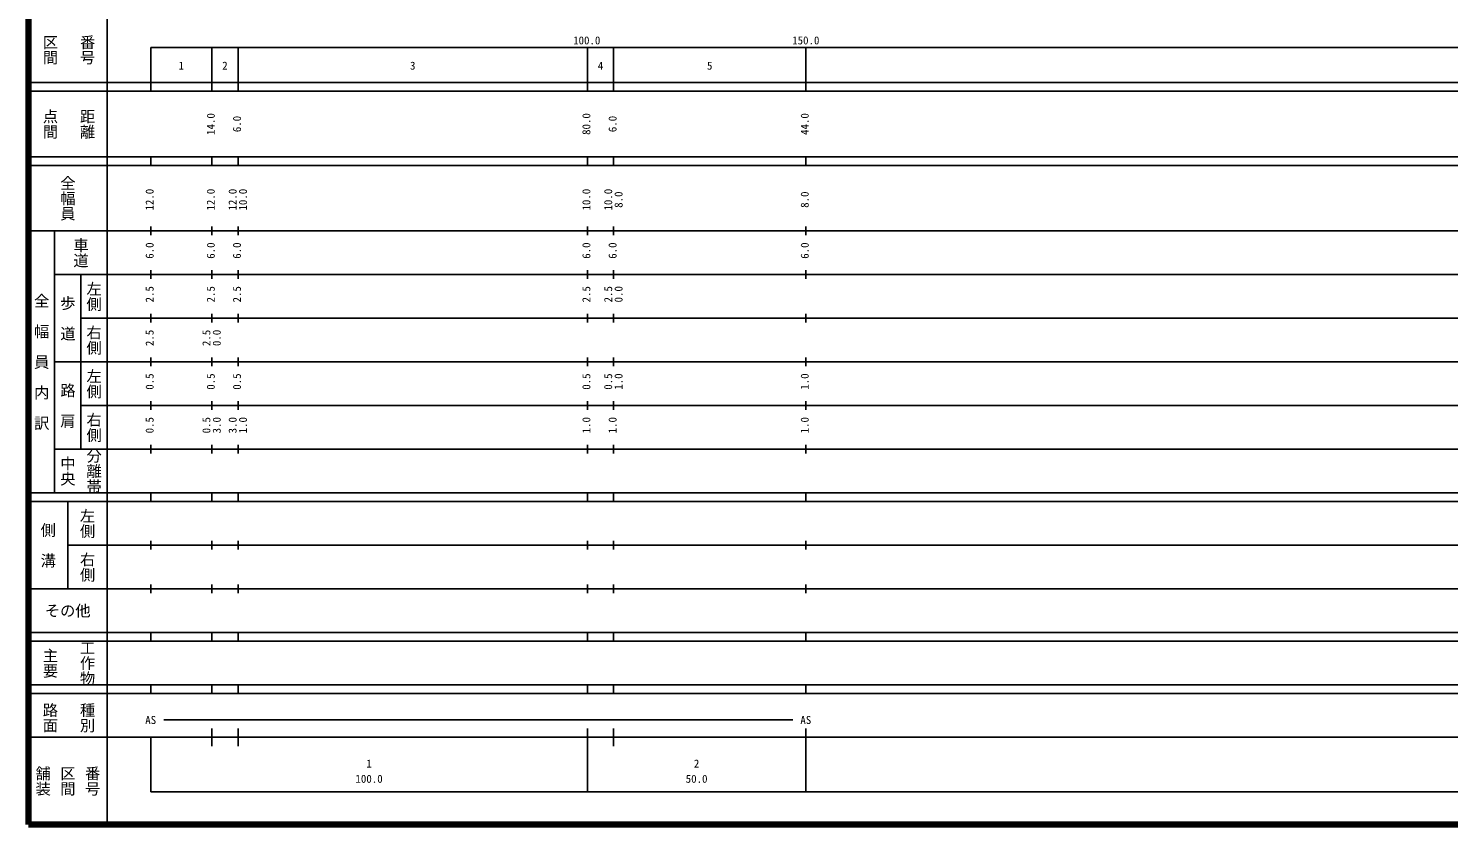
# Model space of a CAD drawing. Units: millimetres, scale not verified. Extents: x 40000 to 680000, y 20000 to 380000.
# Drawn here: x 40000 to 365183, y 20000 to 202409 of the extents above; entities that cross this region are included whole.
import ezdxf
from ezdxf.enums import TextEntityAlignment as Align

# ---------------------------------------------------------------- set-up
doc = ezdxf.new("R2010")
doc.units = ezdxf.units.MM
doc.header["$LTSCALE"] = 1000
doc.layers.add('M-TTL', color=2, linetype='Continuous', lineweight=140)
doc.layers.add('M-TTL-BAND', color=7, linetype='Continuous', lineweight=25)
doc.styles.add('@ＭＳ ゴシック', font='')
doc.styles.add('ＭＳ ゴシック', font='')
doc.styles.get('@ＭＳ ゴシック').set_extended_font_data('@MS Gothic')
doc.styles.get('ＭＳ ゴシック').set_extended_font_data('MS Gothic')

msp = doc.modelspace()

# ---------------------------------------------------------------- linework, layer by layer
at = {"layer": 'M-TTL'}
for p, q in [((40000, 380000), (40000, 20000)), ((40000, 20000), (680000, 20000))]:
    msp.add_line(p, q, dxfattribs=at)
at = {"layer": 'M-TTL-BAND'}
for p, q in [((58000, 370000), (58000, 20000)), ((68000, 198000), (579000, 198000)), ((68000, 198000), (68000, 188000)), ((82000, 188000), (82000, 198000)), ((88000, 188000), (88000, 198000)), ((168000, 188000), (168000, 198000)), ((174000, 188000), (174000, 198000)), ((218000, 188000), (218000, 198000)), ((40000, 190000), (579000, 190000)), ((40000, 188000), (579000, 188000)), ((40000, 173000), (579000, 173000)), ((68000, 171000), (68000, 173000)), ((82000, 171000), (82000, 173000)), ((88000, 171000), (88000, 173000)), ((168000, 171000), (168000, 173000)), ((174000, 171000), (174000, 173000)), ((218000, 171000), (218000, 173000)), ((40000, 171000), (579000, 171000)), ((68000, 155000), (68000, 157000)), ((82000, 155000), (82000, 157000)), ((88000, 155000), (88000, 157000)), ((168000, 155000), (168000, 157000)), ((174000, 155000), (174000, 157000)), ((218000, 155000), (218000, 157000)), ((40000, 156000), (579000, 156000)), ((46000, 96000), (46000, 156000)), ((68000, 145000), (68000, 147000)), ((82000, 145000), (82000, 147000)), ((88000, 145000), (88000, 147000)), ((168000, 145000), (168000, 147000)), ((174000, 145000), (174000, 147000)), ((218000, 145000), (218000, 147000)), ((46000, 146000), (579000, 146000)), ((52000, 146000), (52000, 106000)), ((68000, 135000), (68000, 137000)), ((82000, 135000), (82000, 137000)), ((88000, 135000), (88000, 137000)), ((168000, 135000), (168000, 137000)), ((174000, 135000), (174000, 137000)), ((218000, 135000), (218000, 137000)), ((52000, 136000), (579000, 136000)), ((68000, 125000), (68000, 127000)), ((82000, 125000), (82000, 127000)), ((88000, 125000), (88000, 127000)), ((168000, 125000), (168000, 127000)), ((174000, 125000), (174000, 127000)), ((218000, 125000), (218000, 127000)), ((46000, 126000), (579000, 126000)), ((52000, 116000), (579000, 116000)), ((68000, 115000), (68000, 117000)), ((82000, 115000), (82000, 117000)), ((88000, 115000), (88000, 117000)), ((168000, 115000), (168000, 117000)), ((174000, 115000), (174000, 117000)), ((218000, 115000), (218000, 117000)), ((46000, 106000), (579000, 106000)), ((68000, 105000), (68000, 107000)), ((82000, 105000), (82000, 107000)), ((88000, 105000), (88000, 107000)), ((168000, 105000), (168000, 107000)), ((174000, 105000), (174000, 107000)), ((218000, 105000), (218000, 107000)), ((40000, 96000), (579000, 96000)), ((68000, 94000), (68000, 96000)), ((82000, 94000), (82000, 96000)), ((88000, 94000), (88000, 96000)), ((168000, 94000), (168000, 96000)), ((174000, 94000), (174000, 96000)), ((218000, 94000), (218000, 96000)), ((40000, 94000), (579000, 94000)), ((49000, 94000), (49000, 74000)), ((68000, 83000), (68000, 85000)), ((82000, 83000), (82000, 85000)), ((88000, 83000), (88000, 85000)), ((168000, 83000), (168000, 85000)), ((174000, 83000), (174000, 85000)), ((218000, 83000), (218000, 85000)), ((49000, 84000), (579000, 84000)), ((68000, 73000), (68000, 75000)), ((82000, 73000), (82000, 75000)), ((88000, 73000), (88000, 75000)), ((168000, 73000), (168000, 75000)), ((174000, 73000), (174000, 75000)), ((218000, 73000), (218000, 75000)), ((40000, 74000), (579000, 74000)), ((40000, 64000), (579000, 64000)), ((40000, 62000), (579000, 62000)), ((68000, 62000), (68000, 64000)), ((82000, 62000), (82000, 64000)), ((88000, 62000), (88000, 64000)), ((168000, 62000), (168000, 64000)), ((174000, 62000), (174000, 64000)), ((218000, 62000), (218000, 64000)), ((40000, 52000), (579000, 52000)), ((40000, 50000), (579000, 50000)), ((68000, 50000), (68000, 52000)), ((82000, 50000), (82000, 52000)), ((88000, 50000), (88000, 52000)), ((168000, 50000), (168000, 52000)), ((174000, 50000), (174000, 52000)), ((218000, 50000), (218000, 52000)), ((71000, 44000), (215000, 44000)), ((40000, 40000), (579000, 40000)), ((68000, 40000), (68000, 27500)), ((82000, 38000), (82000, 42000)), ((88000, 38000), (88000, 42000)), ((168000, 27500), (168000, 42000)), ((174000, 38000), (174000, 42000)), ((218000, 27500), (218000, 42000)), ((68000, 27500), (579000, 27500))]:
    msp.add_line(p, q, dxfattribs=at)

# ---------------------------------------------------------------- texts
at = {"layer": 'M-TTL-BAND', "style": '@ＭＳ ゴシック'}
for s, p in [('区間', (45000, 197500)), ('番号', (53500, 197500)), ('点間', (45000, 180500)), ('距離', (53500, 180500)), ('全幅員', (49000, 163500)), ('車道', (52000, 151000)), ('左側', (55000, 141000)), ('全\u3000幅\u3000員\u3000内\u3000訳', (43000, 126000)), ('歩\u3000道', (49000, 136000)), ('右側', (55000, 131000)), ('左側', (55000, 121000)), ('路\u3000肩', (49000, 116000)), ('右側', (55000, 111000)), ('中央', (49000, 101000)), ('分離帯', (55000, 101000)), ('左側', (53500, 89000)), ('側\u3000溝', (44500, 84000)), ('右側', (53500, 79000)), ('主要', (45000, 57000)), ('工作物', (53500, 57000)), ('路面', (45000, 44500)), ('種別', (53500, 44500)), ('舗装', (43333, 30000)), ('区間', (49000, 30000)), ('番号', (54667, 30000))]:
    msp.add_text(s, height=2566, rotation=270, dxfattribs=at).set_placement(p, align=Align.MIDDLE_CENTER)
at = {"layer": 'M-TTL-BAND', "style": 'ＭＳ ゴシック'}
for s, p in [('100.0', (167844, 198195)), ('150.0', (218000, 198195)), ('1', (75000, 192405)), ('2', (85000, 192405)), ('3', (128000, 192405)), ('4', (171000, 192405)), ('5', (196000, 192405)), ('AS', (68000, 42500)), ('AS', (218000, 42500)), ('1', (118000, 32523)), ('2', (193000, 32523)), ('100.0', (118000, 29033)), ('50.0', (193000, 29033))]:
    msp.add_text(s, height=1833, dxfattribs=at).set_placement(p, align=Align.BOTTOM_CENTER)
for s, p in [('14.0', (83217, 180500)), ('6.0', (89217, 180500)), ('80.0', (169217, 180500)), ('6.0', (175217, 180500)), ('44.0', (219217, 180500)), ('12.0', (69217, 163174)), ('12.0', (83217, 163174)), ('12.0', (88217, 163174)), ('10.0', (90587, 163174)), ('10.0', (169217, 163174)), ('10.0', (174217, 163174)), ('8.0', (176587, 163174)), ('8.0', (219217, 163174)), ('6.0', (69217, 151500)), ('6.0', (83217, 151500)), ('6.0', (89217, 151500)), ('6.0', (169217, 151500)), ('6.0', (175217, 151500)), ('6.0', (219217, 151500)), ('2.5', (69217, 141500)), ('2.5', (83217, 141500)), ('2.5', (89217, 141500)), ('2.5', (169217, 141500)), ('2.5', (174217, 141500)), ('0.0', (176587, 141500)), ('2.5', (69217, 131500)), ('2.5', (82217, 131500)), ('0.0', (84587, 131500)), ('0.5', (69217, 121500)), ('0.5', (83217, 121500)), ('0.5', (89217, 121500)), ('0.5', (169217, 121500)), ('0.5', (174217, 121500)), ('1.0', (176587, 121500)), ('1.0', (219217, 121500)), ('0.5', (69217, 111500)), ('0.5', (82217, 111500)), ('3.0', (84587, 111500)), ('3.0', (88217, 111500)), ('1.0', (90587, 111500)), ('1.0', (169217, 111500)), ('1.0', (175217, 111500)), ('1.0', (219217, 111500))]:
    msp.add_text(s, height=1833, rotation=90, dxfattribs=at).set_placement(p, align=Align.BOTTOM_CENTER)
msp.add_text('その他', height=2566, dxfattribs=at).set_placement((49000, 69000), align=Align.MIDDLE_CENTER)

doc.saveas('drawing.dxf')
